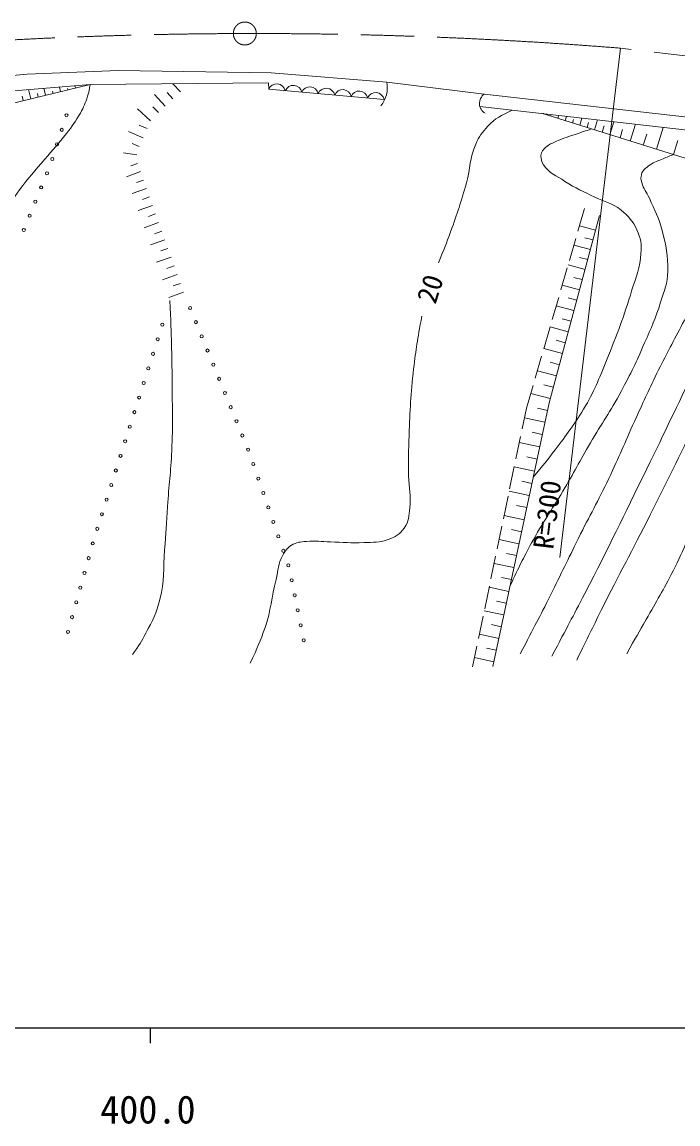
# Model space of a CAD drawing. Units: millimetres, scale not verified. Extents: x 40000 to 680000, y 20000 to 380000.
# Drawn here: x 459620 to 502480, y 198715 to 270704 of the extents above; entities that cross this region are included whole.
import ezdxf
from ezdxf.enums import TextEntityAlignment as Align

# ---------------------------------------------------------------- set-up
doc = ezdxf.new("R2010")
doc.units = ezdxf.units.MM
doc.header["$LTSCALE"] = 1000
doc.linetypes.add('CHAIN', pattern=[18.5, 12, -1.5, 3.5, -1.5])
for name, color, linetype, lineweight in [('M-BMK', 2, 'CHAIN', 13), ('M-STR-HTXT', 7, 'Continuous', 13), ('M-TTL-BAND', 7, 'Continuous', 25), ('M-WORK', 1, 'Continuous', 13)]:
    doc.layers.add(name, color=color, linetype=linetype, lineweight=lineweight)
doc.styles.add('ＭＳ ゴシック', font='')
doc.styles.get('ＭＳ ゴシック').set_extended_font_data('MS Gothic')

msp = doc.modelspace()

# ---------------------------------------------------------------- linework, layer by layer
at = {"layer": 'M-BMK'}
msp.add_line((572912, 260163), (498725, 268997), dxfattribs=at)
msp.add_circle((474177, 269954), 750, dxfattribs=at)
msp.add_arc((474781, -30046), 300000, 85.42208, 102.40711, dxfattribs=at)
at = {"layer": 'M-STR-HTXT'}
msp.add_line((498725, 268997), (494763, 235724), dxfattribs=at)
at = {"layer": 'M-TTL-BAND'}
for p, q in [((40000, 205000), (579000, 205000)), ((468000, 205000), (468000, 204000))]:
    msp.add_line(p, q, dxfattribs=at)
at = {"layer": 'M-WORK'}
for p, q in [((454284, 266783), (459948, 267288)), ((459948, 267288), (465929, 267546)), ((465929, 267546), (475897, 267381)), ((475897, 267381), (483450, 266772)), ((464075, 266631), (453849, 264145)), ((454412, 265810), (464075, 266631)), ((461160, 265923), (461051, 266374)), ((462132, 266159), (462059, 266460)), ((463104, 266395), (463067, 266546)), ((464075, 266631), (475725, 266724)), ((469975, 266138), (469478, 266674)), ((475725, 266724), (475747, 266309)), ((483450, 266772), (489642, 266021)), ((459703, 265568), (459630, 265869)), ((460189, 265686), (460042, 266289)), ((460675, 265804), (460620, 266030)), ((461646, 266041), (461610, 266191)), ((462618, 266277), (462600, 266352)), ((468981, 265216), (468278, 265973)), ((469478, 265677), (469094, 266091)), ((483275, 265653), (475747, 266309)), ((489642, 266021), (503304, 264473)), ((468021, 264255), (467166, 265041)), ((468527, 264794), (468175, 265173)), ((489538, 265186), (525394, 261105)), ((493628, 264721), (522200, 255781)), ((493677, 264705), (493693, 264756)), ((494154, 264556), (494186, 264657)), ((494631, 264407), (494676, 264549)), ((495109, 264257), (495198, 264542)), ((495586, 264108), (495659, 264342)), ((496063, 263959), (496209, 264427)), ((497017, 263660), (497221, 264312)), ((467530, 263130), (466583, 263543)), ((467801, 263751), (467283, 263977)), ((496540, 263809), (496642, 264135)), ((497526, 263501), (497658, 263925)), ((498034, 263342), (498299, 264189)), ((498694, 263136), (498866, 263686)), ((499355, 262929), (499699, 264030)), ((501072, 262392), (501519, 263823)), ((467282, 262562), (466809, 262768)), ((500213, 262660), (500437, 263376)), ((502187, 262043), (502478, 262973)), ((467115, 262022), (466249, 262154)), ((467164, 261463), (466720, 261304)), ((467355, 260930), (466439, 260601)), ((467552, 260380), (467094, 260216)), ((467749, 259830), (466826, 259499)), ((467948, 259276), (467486, 259111)), ((468147, 258722), (467217, 258389)), ((496378, 258524), (495945, 257039)), ((468347, 258164), (467882, 257997)), ((494056, 245823), (497363, 258067)), ((468547, 257606), (467610, 257270)), ((468749, 257044), (468280, 256876)), ((497102, 257101), (496046, 257386)), ((468950, 256481), (468006, 256143)), ((495805, 256558), (495386, 255118)), ((496931, 256468), (496403, 256610)), ((469154, 255915), (468681, 255746)), ((496760, 255835), (495680, 256126)), ((469357, 255349), (468405, 255007)), ((496585, 255187), (496045, 255332)), ((469766, 254207), (468808, 253863)), ((469561, 254778), (469086, 254607)), ((495246, 254638), (494827, 253198)), ((496410, 254538), (495304, 254837)), ((469972, 253632), (469493, 253460)), ((496051, 253212), (494920, 253518)), ((496231, 253875), (495678, 254025)), ((470178, 253057), (469213, 252711)), ((494687, 252718), (494268, 251278)), ((495868, 252533), (495303, 252686)), ((495685, 251855), (494527, 252167)), ((495497, 251160), (494918, 251316)), ((494128, 250798), (493709, 249357)), ((495310, 250466), (494125, 250785)), ((495118, 249755), (494525, 249915)), ((494926, 249044), (493713, 249371)), ((493569, 248877), (493150, 247437)), ((494729, 248317), (494123, 248480)), ((494533, 247589), (493292, 247924)), ((493010, 246957), (492578, 245472)), ((494332, 246845), (493711, 247012)), ((494130, 246100), (492861, 246443)), ((490379, 228593), (494056, 245823)), ((492578, 245472), (492298, 244126)), ((493786, 244561), (492448, 244846)), ((493951, 245332), (493308, 245470)), ((492196, 243636), (491890, 242168)), ((493615, 243758), (492946, 243900)), ((493444, 242955), (492113, 243239)), ((493273, 242156), (492608, 242298)), ((491788, 241678), (491482, 240210)), ((493103, 241358), (491780, 241640)), ((492933, 240564), (492272, 240705)), ((492764, 239770), (491449, 240051)), ((491380, 239720), (491074, 238252)), ((492596, 238981), (491938, 239121)), ((492427, 238192), (491120, 238471)), ((490972, 237762), (490666, 236294)), ((492092, 236622), (490792, 236900)), ((492260, 237407), (491606, 237547)), ((490564, 235804), (490258, 234336)), ((491926, 235842), (491276, 235981)), ((491760, 235062), (490467, 235338)), ((491594, 234287), (490948, 234425)), ((490156, 233846), (489850, 232378)), ((491429, 233511), (490143, 233785)), ((491264, 232740), (490621, 232877)), ((489748, 231888), (489442, 230420)), ((491099, 231969), (489822, 232242)), ((490936, 231202), (490297, 231339)), ((490772, 230436), (489502, 230707)), ((489340, 229930), (489060, 228584)), ((490610, 229674), (489975, 229809)), ((490447, 228911), (489184, 229181))]:
    msp.add_line(p, q, dxfattribs=at)
for centre in [(462526, 264613), (462217, 263662), (461909, 262710), (461600, 261759), (461247, 260824), (460870, 259898), (460493, 258972), (460116, 258046), (459738, 257120), (470602, 252022), (468786, 250934), (470981, 251096), (468483, 249982), (471360, 250171), (468179, 249029), (471739, 249246), (472118, 248320), (467875, 248076), (467572, 247123), (472497, 247395), (467268, 246170), (472876, 246469), (473255, 245544), (466965, 245218), (466661, 244265), (473634, 244619), (466357, 243312), (474013, 243693), (474392, 242768), (466054, 242359), (474727, 241826), (465750, 241406), (465447, 240454), (475055, 240881), (475383, 239937), (465143, 239501), (475711, 238992), (464839, 238548), (464536, 237595), (476039, 238047), (476367, 237102), (464241, 236640), (476695, 236158), (463971, 235677), (463700, 234714), (477023, 235213), (477243, 234239), (463430, 233752), (477438, 233258), (463159, 232789), (462889, 231826), (477633, 232278), (477828, 231297), (462618, 230863), (478023, 230316)]:
    msp.add_circle(centre, 100, dxfattribs=at)
for centre, radius, start, end in [((476270, 266099), 564, 11.93857, 158.09114), ((477346, 266005), 564, 11.93857, 158.09114), ((478421, 265911), 564, 11.93857, 158.09114), ((479497, 265817), 564, 11.93857, 158.09114), ((481625, 266409), 1860, 320.68076, 11.24011), ((480572, 265724), 564, 11.93857, 158.09114), ((481648, 265630), 564, 11.93857, 158.09114), ((482723, 265536), 564, 11.93857, 158.09114), ((490250, 265390), 740, 124.58699, 240.44901)]:
    msp.add_arc(centre, radius, start, end, dxfattribs=at)
for points, knots in [([(443220, 229200), (443731, 230680), (443874, 231085), (444346, 232273), (444864, 233573), (445162, 234300), (445777, 235556), (446084, 236183), (446350, 236483), (446668, 237104), (447294, 238326), (447564, 239050), (448146, 240294), (448875, 241853), (449228, 242755), (450022, 244281), (450896, 245960), (451373, 246916), (452438, 248480), (453201, 249601), (453769, 250125), (454596, 251200), (455303, 252120), (455759, 252598), (456355, 253593), (456844, 254408), (457000, 254929), (457387, 255798), (457784, 256690), (457915, 257233), (458372, 258096), (458731, 258776), (459006, 259116), (459459, 259738), (460054, 260555), (460452, 260963), (461100, 261739), (461650, 262398), (461999, 262733), (462523, 263412), (462910, 263914), (463116, 264207), (463430, 264757), (463661, 265161), (463768, 265405), (463899, 265852), (463988, 266151), (464015, 266268), (464075, 266631)], [0, 0, 0, 0, 1, 1, 1, 2, 2, 2, 3, 3, 3, 4, 4, 4, 5, 5, 5, 6, 6, 6, 7, 7, 7, 8, 8, 8, 9, 9, 9, 10, 10, 10, 11, 11, 11, 12, 12, 12, 13, 13, 13, 14, 14, 14, 15, 15, 15, 16, 16, 16, 16]), ([(486825, 254965), (487225, 255934), (487327, 256202), (487622, 257005), (488074, 258235), (488298, 258935), (488654, 260195), (488932, 261174), (488854, 261797), (489264, 262728), (489488, 263235), (489685, 263495), (490062, 263901), (490566, 264445), (490907, 264579), (491648, 264946)], [0, 0, 0, 0, 1, 1, 1, 2, 2, 2, 3, 3, 3, 4, 4, 4, 5, 5, 5, 5]), ([(493021, 240973), (493722, 241808), (493910, 242044), (494451, 242753), (495221, 243759), (495658, 244325), (496312, 245411), (497023, 246590), (497295, 247325), (497813, 248601), (498532, 250369), (498913, 251372), (499471, 253198), (499752, 254119), (500000, 254629), (500065, 255590), (500106, 256196), (500059, 256573), (499799, 257122), (499522, 257708), (499265, 258007), (498767, 258420), (498191, 258898), (497714, 258925), (497047, 259265), (496277, 259656), (495811, 259818), (495092, 260297), (494520, 260678), (494073, 260797), (493701, 261375), (493567, 261584), (493514, 261738), (493529, 261985), (493544, 262234), (493670, 262367), (493857, 262532), (494072, 262723), (494238, 262770), (494498, 262892), (495023, 263138), (495342, 263219), (495890, 263408), (496254, 263534), (496373, 263574), (496827, 263720)], [0, 0, 0, 0, 1, 1, 1, 2, 2, 2, 3, 3, 3, 4, 4, 4, 5, 5, 5, 6, 6, 6, 7, 7, 7, 8, 8, 8, 9, 9, 9, 10, 10, 10, 11, 11, 11, 12, 12, 12, 13, 13, 13, 14, 14, 14, 15, 15, 15, 15]), ([(491500, 233846), (492138, 235211), (492327, 235593), (492917, 236682), (493653, 238038), (494185, 238728), (494965, 240059), (495683, 241284), (496049, 241991), (496763, 243218), (497530, 244534), (498040, 245225), (498765, 246564), (499420, 247775), (499739, 248480), (500297, 249738), (500750, 250758), (501015, 251330), (501345, 252396), (501586, 253175), (501798, 253614), (501814, 254429), (501834, 255477), (501709, 256071), (501454, 257087), (501238, 257949), (500962, 258383), (500610, 259198), (500433, 259609), (500210, 259793), (500110, 260230), (500064, 260427), (500036, 260553), (500094, 260746), (500176, 261020), (500336, 261134), (500563, 261309), (500855, 261534), (501070, 261582), (501407, 261731), (501707, 261864), (501813, 261905), (502187, 262043)], [0, 0, 0, 0, 1, 1, 1, 2, 2, 2, 3, 3, 3, 4, 4, 4, 5, 5, 5, 6, 6, 6, 7, 7, 7, 8, 8, 8, 9, 9, 9, 10, 10, 10, 11, 11, 11, 12, 12, 12, 13, 13, 13, 14, 14, 14, 14]), ([(492180, 229431), (493146, 231282), (493395, 231758), (494150, 233261), (494878, 234709), (495256, 235534), (495980, 236983), (496745, 238515), (497225, 239348), (497966, 240892), (498655, 242329), (498974, 243165), (499639, 244613), (500204, 245845), (500508, 246541), (501108, 247756), (501705, 248964), (502059, 249630), (502688, 250821), (503218, 251826), (503577, 252358), (504064, 253385), (504293, 253870), (504497, 254124), (504595, 254652), (504740, 255428), (504740, 255879), (504736, 256669), (504733, 257196), (504567, 257490), (504627, 258014), (504667, 258367), (504693, 258585), (504877, 258889), (505082, 259229), (505290, 259355), (505596, 259609), (506161, 260076), (506495, 260154), (507273, 260452)], [0, 0, 0, 0, 1, 1, 1, 2, 2, 2, 3, 3, 3, 4, 4, 4, 5, 5, 5, 6, 6, 6, 7, 7, 7, 8, 8, 8, 9, 9, 9, 10, 10, 10, 11, 11, 11, 12, 12, 12, 13, 13, 13, 13]), ([(494236, 229282), (495295, 231257), (495561, 231773), (496394, 233379), (498027, 236527), (498877, 238323), (500440, 241506), (501691, 244055), (502358, 245499), (503606, 248049), (504212, 249288), (504607, 249956), (505166, 251216), (505455, 251868), (505575, 252251), (505799, 252928), (505994, 253516), (505946, 253898), (506206, 254460), (506384, 254846), (506557, 255030), (506852, 255336), (507307, 255808), (507618, 256024), (508176, 256368), (508863, 256791), (509270, 256993), (510000, 257337), (511285, 257943), (511815, 258052), (513439, 258523)], [0, 0, 0, 0, 1, 1, 1, 2, 2, 2, 3, 3, 3, 4, 4, 4, 5, 5, 5, 6, 6, 6, 7, 7, 7, 8, 8, 8, 9, 9, 9, 10, 10, 10, 10]), ([(495865, 229025), (496636, 230610), (496838, 231015), (497471, 232285), (498689, 234727), (499436, 236063), (500661, 238501), (501977, 241118), (502709, 242587), (503968, 245232), (504786, 246950), (505227, 247921), (505985, 249665), (506348, 250498), (506454, 251007), (506853, 251823), (507109, 252346), (507204, 252529), (507557, 253136)], [0, 0, 0, 0, 1, 1, 1, 2, 2, 2, 3, 3, 3, 4, 4, 4, 5, 5, 5, 6, 6, 6, 6]), ([(499130, 229433), (499748, 230519), (499904, 230794), (500396, 231669), (501092, 232905), (501524, 233576), (502163, 234843), (502901, 236305), (503212, 237173), (503868, 238674), (504512, 240148), (504846, 240985), (505494, 242458), (506150, 243949), (506493, 244796), (507214, 246257), (507695, 247233), (507980, 247772), (508527, 248712), (509068, 249641), (509294, 250218), (509966, 251058), (510438, 251648), (510696, 252017), (511326, 252434), (511810, 252753), (512127, 252875), (512686, 253028), (513268, 253187), (513617, 253174), (514219, 253215), (514993, 253269), (515429, 253266), (516205, 253278), (517638, 253299), (518118, 253262), (519875, 253186)], [0, 0, 0, 0, 1, 1, 1, 2, 2, 2, 3, 3, 3, 4, 4, 4, 5, 5, 5, 6, 6, 6, 7, 7, 7, 8, 8, 8, 9, 9, 9, 10, 10, 10, 11, 11, 11, 12, 12, 12, 12]), ([(466847, 229377), (467282, 230009), (467408, 230216), (467715, 230784), (468157, 231605), (468396, 232086), (468629, 232989), (468947, 234218), (468836, 234960), (468934, 236226), (469020, 237333), (469042, 237956), (469122, 239064), (469224, 240484), (469338, 241276), (469403, 242699), (469484, 244447), (469441, 245429), (469427, 247179), (469409, 249259), (469380, 249934), (469286, 252503)], [0, 0, 0, 0, 1, 1, 1, 2, 2, 2, 3, 3, 3, 4, 4, 4, 5, 5, 5, 6, 6, 6, 7, 7, 7, 7]), ([(474519, 228829), (475030, 229872), (475179, 230215), (475497, 231143), (475904, 232335), (475905, 233066), (476216, 234286), (476374, 234906), (476338, 235308), (476654, 235865), (476820, 236159), (476932, 236340), (477217, 236522), (477551, 236736), (477806, 236735), (478202, 236772), (478810, 236829), (479155, 236753), (479765, 236741), (480620, 236723), (481100, 236647), (481954, 236694), (482581, 236728), (482961, 236678), (483549, 236897), (484021, 237073), (484302, 237240), (484597, 237648), (484909, 238079), (484888, 238434), (484956, 238961), (485062, 239773), (484883, 240237), (484878, 241056), (484872, 242089), (484868, 242668), (484910, 243699), (484978, 245399), (485004, 246356), (485207, 248046), (485369, 249399), (485445, 249865), (485746, 251494)], [0, 0, 0, 0, 1, 1, 1, 2, 2, 2, 3, 3, 3, 4, 4, 4, 5, 5, 5, 6, 6, 6, 7, 7, 7, 8, 8, 8, 9, 9, 9, 10, 10, 10, 11, 11, 11, 12, 12, 12, 13, 13, 13, 14, 14, 14, 14])]:
    msp.add_open_spline(points, degree=3, knots=knots, dxfattribs=at)

# ---------------------------------------------------------------- texts
at = {"layer": 'M-STR-HTXT', "style": 'ＭＳ ゴシック'}
msp.add_text('R=300', height=1320, rotation=83.209, dxfattribs=at).set_placement((493934, 238522), align=Align.MIDDLE_CENTER)
at = {"layer": 'M-TTL-BAND', "style": 'ＭＳ ゴシック'}
msp.add_text('400.0', height=1833, dxfattribs=at).set_placement((467844, 198195), align=Align.BOTTOM_CENTER)
at = {"layer": 'M-WORK', "style": 'ＭＳ ゴシック'}
msp.add_text('20', height=1320, rotation=72.075, dxfattribs=at).set_placement((486279, 253276), align=Align.MIDDLE_CENTER)

doc.saveas('drawing.dxf')
